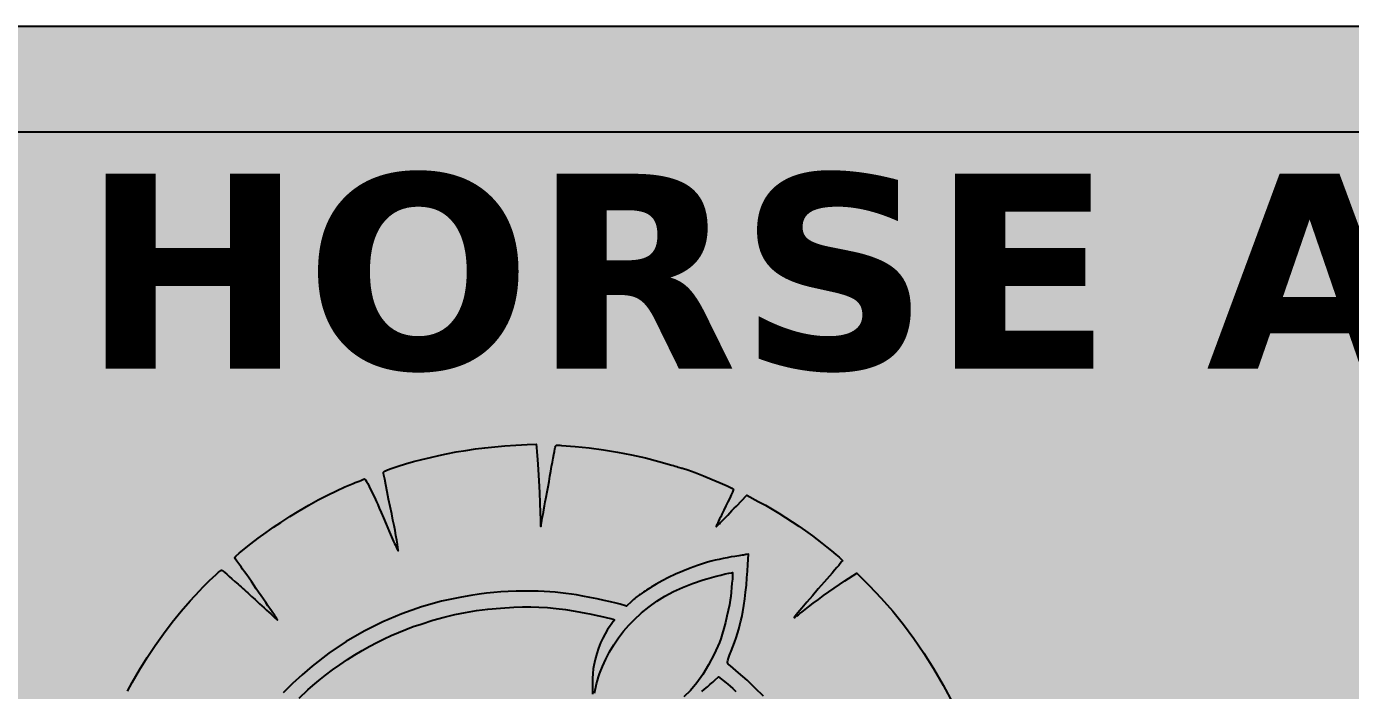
# Model space of a CAD drawing. Header units: inches. Extents: x 0.4 to 16.5, y 0.5 to 10.5.
# Drawn here: x 7.999 to 8.942, y 8.902 to 9.375 of the extents above; entities that cross this region are included whole.
import ezdxf
from ezdxf.enums import TextEntityAlignment as Align

# ---------------------------------------------------------------- set-up
doc = ezdxf.new("R2010")
doc.units = ezdxf.units.IN
doc.header["$MEASUREMENT"] = 0
for name, color, linetype in [('A-ELEV-FILL', 7, 'Continuous'), ('A-ELEV-OTLN', 7, 'Continuous'), ('A-ELEV-SIGN', 7, 'Continuous')]:
    doc.layers.add(name, color=color, linetype=linetype)
doc.styles.add('KS-BOLD', font='DejaVuSans-Bold.ttf')

# ---------------------------------------------------------------- blocks, each defined once
blk = doc.blocks.new('THA_MARK')
at = {"layer": 'A-ELEV-SIGN'}
for points in [[(-0.4247, 0.2297), (-0.4223, 0.2342), (-0.4197, 0.2389), (-0.4121, 0.252), (-0.4042, 0.2648), (-0.396, 0.2772), (-0.3874, 0.2893), (-0.3785, 0.3011), (-0.3692, 0.3125), (-0.3597, 0.3235), (-0.3498, 0.3342), (-0.3467, 0.3374), (-0.3432, 0.3409), (-0.3396, 0.3443), (-0.3361, 0.3476), (-0.3329, 0.3505), (-0.3302, 0.3529), (-0.3282, 0.3544), (-0.3273, 0.355), (-0.3267, 0.3547), (-0.3255, 0.3539), (-0.3239, 0.3526), (-0.3218, 0.3508), (-0.3193, 0.3487), (-0.3164, 0.3462), (-0.3133, 0.3435), (-0.31, 0.3405), (-0.3085, 0.3392), (-0.3069, 0.3377), (-0.3052, 0.3362), (-0.3035, 0.3346), (-0.3018, 0.3331), (-0.3001, 0.3317), (-0.2987, 0.3304), (-0.2974, 0.3292), (-0.296, 0.328), (-0.2943, 0.3264), (-0.2923, 0.3246), (-0.2901, 0.3226), (-0.2877, 0.3204), (-0.2853, 0.3182), (-0.2829, 0.316), (-0.2806, 0.3138), (-0.2783, 0.3117), (-0.2762, 0.3098), (-0.2743, 0.308), (-0.2726, 0.3065), (-0.2712, 0.3052), (-0.2701, 0.3043), (-0.2694, 0.3037), (-0.2691, 0.3035), (-0.2691, 0.3036), (-0.2694, 0.3041), (-0.2698, 0.3048), (-0.2704, 0.3057), (-0.2712, 0.3068), (-0.272, 0.3081), (-0.273, 0.3095), (-0.2741, 0.311), (-0.2754, 0.3129), (-0.2771, 0.3153), (-0.2791, 0.3182), (-0.2814, 0.3215), (-0.2838, 0.325), (-0.2862, 0.3286), (-0.2888, 0.3323), (-0.2912, 0.3359), (-0.2937, 0.3395), (-0.2962, 0.3432), (-0.2987, 0.3467), (-0.3011, 0.3502), (-0.3033, 0.3533), (-0.3053, 0.3561), (-0.307, 0.3585), (-0.3083, 0.3603), (-0.3094, 0.3617), (-0.3104, 0.3631), (-0.3113, 0.3643), (-0.3121, 0.3655), (-0.3127, 0.3664), (-0.3132, 0.3672), (-0.3135, 0.3677), (-0.3136, 0.368), (-0.3123, 0.3697), (-0.3088, 0.3728), (-0.3034, 0.3772), (-0.2967, 0.3824), (-0.2891, 0.3882), (-0.2811, 0.394), (-0.2732, 0.3996), (-0.2658, 0.4046), (-0.2563, 0.4108), (-0.2466, 0.4167), (-0.2368, 0.4224), (-0.2271, 0.4278), (-0.2175, 0.4328), (-0.2082, 0.4374), (-0.1993, 0.4414), (-0.1909, 0.445), (-0.1886, 0.4458), (-0.1865, 0.4467), (-0.1846, 0.4474), (-0.1828, 0.4481), (-0.1814, 0.4487), (-0.1802, 0.4492), (-0.1794, 0.4495), (-0.179, 0.4497), (-0.1786, 0.4495), (-0.1779, 0.4486), (-0.177, 0.447), (-0.1757, 0.4447), (-0.1742, 0.4417), (-0.1723, 0.4379), (-0.1701, 0.4335), (-0.1677, 0.4282), (-0.1666, 0.4259), (-0.1653, 0.423), (-0.1637, 0.4194), (-0.1618, 0.4149), (-0.1594, 0.4094), (-0.1565, 0.4027), (-0.153, 0.3945), (-0.1488, 0.3848), (-0.1479, 0.3828), (-0.147, 0.3809), (-0.1463, 0.3792), (-0.1456, 0.3777), (-0.145, 0.3765), (-0.1445, 0.3757), (-0.1442, 0.3753), (-0.1441, 0.3752), (-0.1441, 0.3763), (-0.1444, 0.3786), (-0.1449, 0.382), (-0.1455, 0.3862), (-0.1464, 0.391), (-0.1473, 0.3962), (-0.1484, 0.4015), (-0.1495, 0.4068), (-0.1508, 0.4134), (-0.1524, 0.4209), (-0.154, 0.4287), (-0.1555, 0.4364), (-0.1569, 0.4435), (-0.1581, 0.4494), (-0.1589, 0.4536), (-0.1593, 0.4556), (-0.1594, 0.4561), (-0.1593, 0.4566), (-0.1591, 0.4569), (-0.1587, 0.4573), (-0.1582, 0.4577), (-0.1574, 0.4581), (-0.1564, 0.4585), (-0.1552, 0.459), (-0.1503, 0.4608), (-0.144, 0.4629), (-0.1365, 0.4652), (-0.1282, 0.4675), (-0.1195, 0.4698), (-0.1107, 0.4719), (-0.102, 0.4739), (-0.0939, 0.4756), (-0.0839, 0.4775), (-0.074, 0.4792), (-0.0641, 0.4806), (-0.0542, 0.4819), (-0.044, 0.4829), (-0.0334, 0.4838), (-0.0223, 0.4845), (-0.0104, 0.4851), (-0.0012, 0.4855), (-0.0008, 0.4825), (-0.0003, 0.4776), (0.0003, 0.4696), (0.0009, 0.4593), (0.0016, 0.4477), (0.0023, 0.4357), (0.0028, 0.4244), (0.0032, 0.4147), (0.0033, 0.4075), (0.0034, 0.4058), (0.0034, 0.4043), (0.0035, 0.403), (0.0035, 0.4019), (0.0036, 0.4011), (0.0037, 0.4006), (0.0037, 0.4005), (0.0038, 0.4007), (0.0039, 0.4013), (0.0041, 0.4026), (0.0045, 0.4043), (0.0048, 0.4065), (0.0053, 0.4091), (0.0058, 0.4119), (0.0064, 0.4149), (0.007, 0.4181), (0.0076, 0.4217), (0.0084, 0.426), (0.0093, 0.4308), (0.0103, 0.4361), (0.0113, 0.4415), (0.0123, 0.447), (0.0132, 0.4524), (0.0141, 0.4576), (0.015, 0.4624), (0.0159, 0.467), (0.0166, 0.4712), (0.0173, 0.4749), (0.0179, 0.4781), (0.0184, 0.4806), (0.0187, 0.4823), (0.0189, 0.4831), (0.019, 0.4836), (0.0192, 0.4839), (0.0195, 0.4842), (0.02, 0.4844), (0.0208, 0.4844), (0.0218, 0.4844), (0.0233, 0.4844), (0.0252, 0.4843), (0.0395, 0.4832), (0.054, 0.4817), (0.0686, 0.4797), (0.0833, 0.4773), (0.0978, 0.4746), (0.1121, 0.4714), (0.126, 0.4678), (0.1395, 0.464), (0.1413, 0.4634), (0.143, 0.4629), (0.1447, 0.4624), (0.1462, 0.4619), (0.1476, 0.4615), (0.1488, 0.4612), (0.1498, 0.4609), (0.1505, 0.4607), (0.1561, 0.4589), (0.1637, 0.4561), (0.1724, 0.4527), (0.1813, 0.449), (0.1897, 0.4455), (0.1968, 0.4423), (0.2016, 0.44), (0.2034, 0.4387), (0.2031, 0.4378), (0.2023, 0.4359), (0.2011, 0.4332), (0.1996, 0.4297), (0.1977, 0.4259), (0.1957, 0.4217), (0.1936, 0.4173), (0.1915, 0.4131), (0.1903, 0.4105), (0.1891, 0.4082), (0.188, 0.406), (0.1871, 0.4041), (0.1864, 0.4025), (0.1859, 0.4013), (0.1856, 0.4005), (0.1855, 0.4002), (0.1857, 0.4003), (0.186, 0.4005), (0.1865, 0.401), (0.1872, 0.4016), (0.1879, 0.4023), (0.1888, 0.4032), (0.1898, 0.4041), (0.1908, 0.4051), (0.192, 0.4064), (0.1936, 0.4081), (0.1954, 0.41), (0.1975, 0.4121), (0.1996, 0.4144), (0.2019, 0.4168), (0.2042, 0.4192), (0.2065, 0.4215), (0.2172, 0.4327), (0.229, 0.4263), (0.2365, 0.4223), (0.2436, 0.4182), (0.2506, 0.414), (0.2575, 0.4097), (0.2643, 0.4053), (0.2712, 0.4007), (0.2782, 0.3958), (0.2854, 0.3906), (0.2901, 0.387), (0.2952, 0.3831), (0.3003, 0.379), (0.3052, 0.3751), (0.3095, 0.3715), (0.313, 0.3684), (0.3154, 0.3662), (0.3164, 0.365), (0.3162, 0.3646), (0.3154, 0.3636), (0.3142, 0.362), (0.3126, 0.3601), (0.3106, 0.3577), (0.3083, 0.3551), (0.3057, 0.3521), (0.303, 0.349), (0.2973, 0.3426), (0.2913, 0.3357), (0.2852, 0.3286), (0.2794, 0.3218), (0.2743, 0.3158), (0.2702, 0.3109), (0.2675, 0.3075), (0.2665, 0.3061), (0.2667, 0.3061), (0.2673, 0.3065), (0.2681, 0.3071), (0.2693, 0.3079), (0.2707, 0.309), (0.2724, 0.3102), (0.2742, 0.3116), (0.2761, 0.3131), (0.2811, 0.317), (0.2862, 0.3209), (0.2915, 0.3248), (0.2969, 0.3287), (0.3024, 0.3326), (0.3079, 0.3365), (0.3135, 0.3403), (0.319, 0.344), (0.3313, 0.3521), (0.3441, 0.3392), (0.3567, 0.3261), (0.3686, 0.3127), (0.3798, 0.2988), (0.3905, 0.2844), (0.4008, 0.2693), (0.4109, 0.2532), (0.4209, 0.236), (0.4308, 0.2175)], [(-0.2466, 0.2224), (-0.2378, 0.231), (-0.2325, 0.2358), (-0.2263, 0.2409), (-0.2195, 0.2463), (-0.2121, 0.2518), (-0.2045, 0.2572), (-0.1967, 0.2625), (-0.1889, 0.2675), (-0.1813, 0.272), (-0.1736, 0.2763), (-0.1661, 0.2803), (-0.1587, 0.284), (-0.1513, 0.2874), (-0.1439, 0.2907), (-0.1363, 0.2937), (-0.1285, 0.2966), (-0.1204, 0.2993), (-0.1081, 0.3032), (-0.0966, 0.3065), (-0.0854, 0.3092), (-0.0744, 0.3114), (-0.063, 0.3132), (-0.0511, 0.3147), (-0.0382, 0.3158), (-0.0241, 0.3167), (-0.0154, 0.317), (-0.0067, 0.3171), (0.0018, 0.3168), (0.0106, 0.3163), (0.0196, 0.3154), (0.0292, 0.3142), (0.0394, 0.3126), (0.0504, 0.3107), (0.0545, 0.3099), (0.0592, 0.3089), (0.064, 0.3079), (0.0687, 0.3068), (0.0729, 0.3058), (0.0764, 0.3049), (0.0789, 0.3042), (0.0801, 0.3038), (0.08, 0.3036), (0.0798, 0.3032), (0.0794, 0.3026), (0.0789, 0.3018), (0.0782, 0.3009), (0.0775, 0.2999), (0.0766, 0.2988), (0.0757, 0.2975), (0.073, 0.2936), (0.0704, 0.2893), (0.068, 0.2847), (0.0657, 0.2797), (0.0637, 0.2743), (0.0618, 0.2687), (0.0602, 0.2627), (0.0587, 0.2563), (0.0581, 0.2529), (0.0577, 0.2482), (0.0574, 0.2428), (0.0573, 0.2371), (0.0573, 0.2316), (0.0575, 0.2267)], [(0.0595, 0.2277), (0.06, 0.2307), (0.0607, 0.234), (0.0615, 0.2375), (0.0625, 0.241), (0.0635, 0.2445), (0.0647, 0.2479), (0.0676, 0.2554), (0.071, 0.2629), (0.075, 0.2704), (0.0795, 0.2778), (0.0843, 0.285), (0.0895, 0.2918), (0.0949, 0.2981), (0.1005, 0.3038), (0.1082, 0.3108), (0.116, 0.3172), (0.124, 0.3229), (0.1323, 0.3281), (0.1412, 0.3329), (0.1507, 0.3372), (0.161, 0.3413), (0.1722, 0.3452), (0.176, 0.3463), (0.1806, 0.3476), (0.1855, 0.3489), (0.1904, 0.3501), (0.195, 0.3512), (0.1987, 0.352), (0.2014, 0.3525), (0.2025, 0.3526), (0.2026, 0.3516), (0.2025, 0.3492), (0.2023, 0.3457), (0.2019, 0.3416), (0.2015, 0.337), (0.2011, 0.3323), (0.2006, 0.328), (0.2001, 0.3241), (0.1992, 0.3193), (0.1981, 0.3135), (0.1967, 0.3073), (0.1951, 0.3009), (0.1934, 0.2946), (0.1917, 0.2889), (0.1902, 0.284), (0.1888, 0.2803), (0.1833, 0.2681), (0.1776, 0.2571), (0.1716, 0.2471), (0.1654, 0.2383), (0.1589, 0.2305), (0.1521, 0.2238)], [(0.1705, 0.2295), (0.1735, 0.2319), (0.1765, 0.2344), (0.1794, 0.2369), (0.182, 0.2392), (0.1842, 0.2413), (0.1879, 0.2447), (0.1958, 0.2384), (0.1977, 0.2369), (0.2001, 0.2348), (0.2028, 0.2324), (0.2058, 0.2296)], [(0.2346, 0.2247), (0.2261, 0.233), (0.2175, 0.2411), (0.2088, 0.2488), (0.2003, 0.256), (0.1989, 0.257), (0.198, 0.2579), (0.1974, 0.2588), (0.1973, 0.26), (0.1976, 0.2616), (0.1983, 0.2638), (0.1995, 0.267), (0.2012, 0.2712), (0.2028, 0.2756), (0.2045, 0.2802), (0.2061, 0.2849), (0.2076, 0.2896), (0.209, 0.2941), (0.2102, 0.2985), (0.2112, 0.3027), (0.212, 0.3064), (0.2131, 0.3121), (0.2141, 0.3185), (0.2151, 0.3253), (0.216, 0.3324), (0.2168, 0.3397), (0.2174, 0.347), (0.218, 0.3542), (0.2183, 0.3611), (0.2189, 0.3716), (0.2168, 0.3713), (0.2161, 0.3712), (0.2152, 0.371), (0.2139, 0.3708), (0.2124, 0.3706), (0.2107, 0.3703), (0.2089, 0.37), (0.2069, 0.3697), (0.2049, 0.3694), (0.2011, 0.3688), (0.197, 0.368), (0.1928, 0.3671), (0.1886, 0.3662), (0.1844, 0.3653), (0.1803, 0.3643), (0.1766, 0.3633), (0.1733, 0.3623), (0.1661, 0.3599), (0.1586, 0.3571), (0.1509, 0.3541), (0.1434, 0.3508), (0.1361, 0.3474), (0.1294, 0.344), (0.1233, 0.3406), (0.1181, 0.3374), (0.1166, 0.3364), (0.115, 0.3354), (0.1134, 0.3344), (0.1118, 0.3333), (0.1103, 0.3324), (0.109, 0.3315), (0.1078, 0.3307), (0.1068, 0.33), (0.1059, 0.3294), (0.1048, 0.3286), (0.1037, 0.3277), (0.1024, 0.3268), (0.1012, 0.3257), (0.0999, 0.3247), (0.0987, 0.3236), (0.0976, 0.3226), (0.0925, 0.3179), (0.0861, 0.3198), (0.0819, 0.3209), (0.0761, 0.3223), (0.0693, 0.3238), (0.062, 0.3253), (0.0544, 0.3268), (0.0472, 0.3282), (0.0408, 0.3294), (0.0355, 0.3302), (0.0298, 0.331), (0.0242, 0.3317), (0.0187, 0.3322), (0.0131, 0.3327), (0.0072, 0.333), (0.0011, 0.3332), (-0.0055, 0.3333), (-0.0127, 0.3333), (-0.0218, 0.3332), (-0.03, 0.333), (-0.0376, 0.3327), (-0.045, 0.3321), (-0.0524, 0.3313), (-0.0602, 0.3303), (-0.0687, 0.329), (-0.0783, 0.3273), (-0.0993, 0.3229), (-0.12, 0.3171), (-0.1403, 0.31), (-0.16, 0.3017), (-0.1793, 0.292), (-0.1979, 0.2811), (-0.2159, 0.269), (-0.2331, 0.2558), (-0.2437, 0.2468), (-0.2537, 0.2376), (-0.2634, 0.2282)]]:
    blk.add_lwpolyline(points, dxfattribs=at)

msp = doc.modelspace()

# ---------------------------------------------------------------- hatches: boundary and pattern name
at = {"layer": 'A-ELEV-FILL', "true_color": 0xd8ccb0}
msp.add_hatch(color=7, dxfattribs=at).paths.add_polyline_path([(6.9875, 6.25), (7.4875, 6.25), (7.4875, 7.63125), (7.4875, 7.63125), (7.48937, 7.67989), (7.49499, 7.72833), (7.50431, 7.77635), (7.51731, 7.82375), (7.53394, 7.87032), (7.55411, 7.91587), (7.57774, 7.9602), (7.60473, 8.00313), (7.63496, 8.04446), (7.66832, 8.08402), (7.70464, 8.12164), (7.74378, 8.15716), (7.78557, 8.19043), (7.82983, 8.22131), (7.87638, 8.24966), (7.925, 8.27536), (7.9755, 8.2983), (8.02765, 8.31839), (8.08124, 8.33553), (8.13603, 8.34966), (8.1918, 8.36071), (8.24829, 8.36864), (8.30527, 8.37341), (8.3625, 8.375), (8.41973, 8.37341), (8.47671, 8.36864), (8.5332, 8.36071), (8.58897, 8.34966), (8.64376, 8.33553), (8.69735, 8.31839), (8.7495, 8.2983), (8.8, 8.27536), (8.84862, 8.24966), (8.89517, 8.22131), (8.93943, 8.19043), (8.98122, 8.15716), (9.02036, 8.12164), (9.05668, 8.08402), (9.09004, 8.04446), (9.12027, 8.00313), (9.14726, 7.9602), (9.17089, 7.91587), (9.19106, 7.87032), (9.20769, 7.82375), (9.22069, 7.77635), (9.23001, 7.72833), (9.23563, 7.67989), (9.2375, 7.63125), (9.2375, 7.63125), (9.2375, 6.25), (9.7375, 6.25), (9.7375, 9.375), (6.9875, 9.375)])
at = {"layer": 'A-ELEV-OTLN', "true_color": 0xd8ccb0}
msp.add_hatch(color=7, dxfattribs=at).paths.add_polyline_path([(6.925, 9.3), (9.8, 9.3), (9.8, 9.375), (6.925, 9.375)])

# ---------------------------------------------------------------- linework, layer by layer
at = {"layer": 'A-ELEV-OTLN'}
msp.add_line((6.925, 9.3), (9.8, 9.3), dxfattribs=at)
msp.add_lwpolyline([(6.925, 9.3), (9.8, 9.3), (9.8, 9.375), (6.925, 9.375)], close=True, dxfattribs=at)
msp.add_lwpolyline([(9.7375, 6.25), (9.7375, 9.375), (6.9875, 9.375), (6.9875, 6.25)], dxfattribs=at)

# ---------------------------------------------------------------- block references
at = {"layer": 'A-ELEV-SIGN', "xscale": 0.6875, "yscale": 0.6875}
msp.add_blockref('THA_MARK', (8.3625, 8.74375), dxfattribs=at)

# ---------------------------------------------------------------- texts
at = {"layer": 'A-ELEV-SIGN', "style": 'KS-BOLD'}
msp.add_text('TROJAN HORSE ARENA', height=0.1388889, dxfattribs=at).set_placement((8.3625, 9.13125), align=Align.CENTER)

doc.saveas('drawing.dxf')
